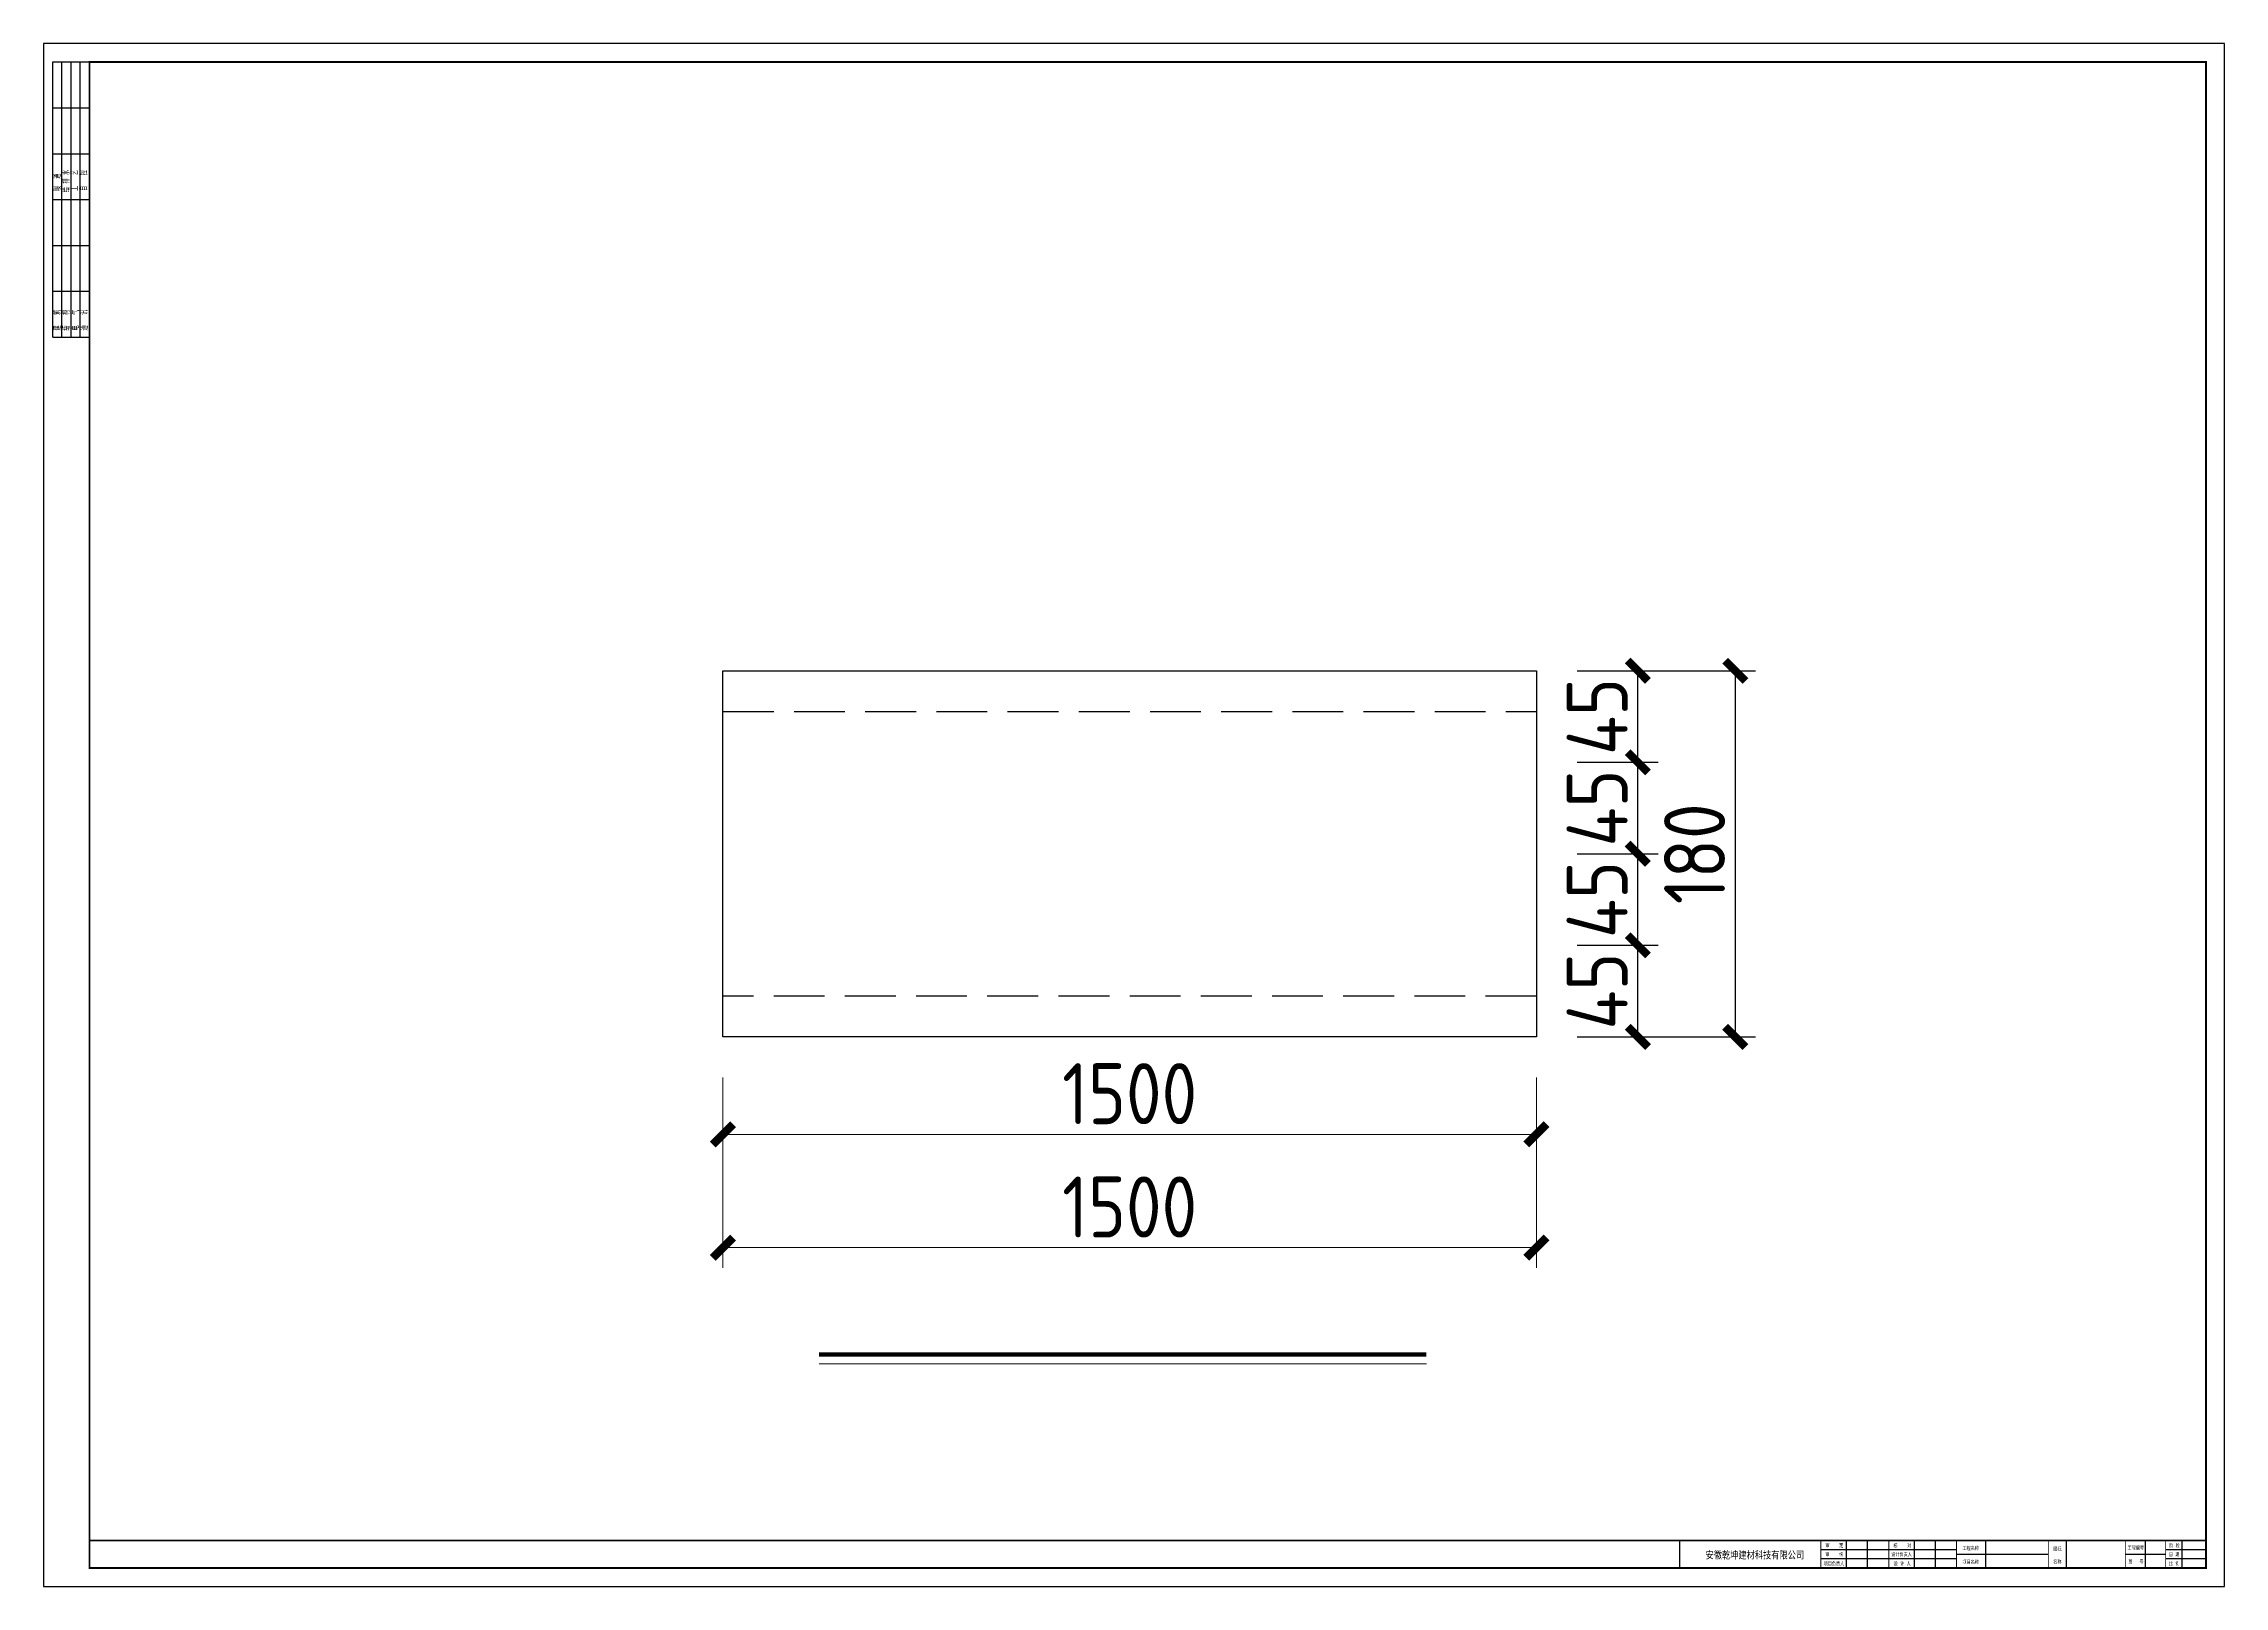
# Model space of a CAD drawing. Extents: x -196983 to 471790, y -783661 to 190401.
# Drawn here: x 356977 to 367701, y -156154 to -148569 of the extents above; entities that cross this region are included whole.
import ezdxf

# ---------------------------------------------------------------- set-up
doc = ezdxf.new("R2010")
doc.units = 0
doc.header["$LTSCALE"] = 1000
doc.header["$MEASUREMENT"] = 0
doc.linetypes.add('DASH', pattern=[0.35, 0.25, -0.1])
doc.layers.add('_TCH_MASK', color=7, linetype='Continuous')
doc.layers.add('PUB_TITLE', color=4, linetype='Continuous')
doc.styles.get("Standard").update_dxf_attribs({"font": 'gbenor.shx', "bigfont": 'gbcbig.shx'})
doc.styles.add('图框', font='')
doc.styles.get('图框').set_extended_font_data('SimSun')
doc.dimstyles.get("Standard").update_dxf_attribs({"dimscale": 100, "dimtxt": 3.5, "dimasz": 1, "dimexe": 2.5, "dimexo": 3, "dimgap": 1.5, "dimtad": 1, "dimdec": 0, "dimzin": 0, "dimdsep": 46, "dimtxsty": 'Standard', "dimblk": 'ARCHTICK', "dimcen": 0.09, "dimadec": 0, "dimazin": 0, "dimtfac": 1, "dimtdec": 0, "dimtix": 1, "dimtmove": 2, "dimatfit": 3, "dimfxl": 1, "dimtolj": 1, "dimtzin": 0, "dimarcsym": 0})

# ---------------------------------------------------------------- blocks, each defined once
blk = doc.blocks.new('_ArchTick')
at = {"color": 0, "linetype": 'ByBlock', "const_width": 0.4}
blk.add_lwpolyline([(-0.5, -0.5), (0.5, 0.5)], dxfattribs=at)
blk = doc.blocks.new('*D1701')
at = {"layer": '_TCH_MASK', "color": 0, "lineweight": -2}
for p, q in [((364518, -153002), (364917, -153002)), ((364817, -153452), (364817, -153002)), ((364518, -153452), (364917, -153452))]:
    blk.add_line(p, q, dxfattribs=at)
at = {"layer": 'Defpoints', "color": 0}
for p in [(364318, -153002), (364817, -153002), (364318, -153452)]:
    blk.add_point(p, dxfattribs=at)
at = {"layer": '_TCH_MASK', "color": 0, "lineweight": -2, "xscale": 100, "yscale": 100, "zscale": 100}
for p, rotation in [((364817, -153002), 90), ((364817, -153452), 270)]:
    blk.add_blockref('_ArchTick', p, dxfattribs=dict(at, rotation=rotation))
at = {"layer": '_TCH_MASK', "color": 0, "lineweight": 15, "insert": (364617, -153227), "char_height": 300, "attachment_point": 5, "rotation": 90}
blk.add_mtext('\\A1;45', dxfattribs=at)
blk = doc.blocks.new('*D1702')
at = {"layer": '_TCH_MASK', "color": 0, "lineweight": -2}
for p, q in [((364518, -152552), (364917, -152552)), ((364817, -153002), (364817, -152552)), ((364518, -153002), (364917, -153002))]:
    blk.add_line(p, q, dxfattribs=at)
at = {"layer": 'Defpoints', "color": 0}
for p in [(364318, -152552), (364817, -152552), (364318, -153002)]:
    blk.add_point(p, dxfattribs=at)
at = {"layer": '_TCH_MASK', "color": 0, "lineweight": -2, "xscale": 100, "yscale": 100, "zscale": 100}
for p, rotation in [((364817, -152552), 90), ((364817, -153002), 270)]:
    blk.add_blockref('_ArchTick', p, dxfattribs=dict(at, rotation=rotation))
at = {"layer": '_TCH_MASK', "color": 0, "lineweight": 15, "insert": (364617, -152777), "char_height": 300, "attachment_point": 5, "rotation": 90}
blk.add_mtext('\\A1;45', dxfattribs=at)
blk = doc.blocks.new('*D1703')
at = {"layer": '_TCH_MASK', "color": 0, "lineweight": -2}
for p, q in [((364518, -152102), (364917, -152102)), ((364817, -152552), (364817, -152102)), ((364518, -152552), (364917, -152552))]:
    blk.add_line(p, q, dxfattribs=at)
at = {"layer": 'Defpoints', "color": 0}
for p in [(364318, -152102), (364817, -152102), (364318, -152552)]:
    blk.add_point(p, dxfattribs=at)
at = {"layer": '_TCH_MASK', "color": 0, "lineweight": -2, "xscale": 100, "yscale": 100, "zscale": 100}
for p, rotation in [((364817, -152102), 90), ((364817, -152552), 270)]:
    blk.add_blockref('_ArchTick', p, dxfattribs=dict(at, rotation=rotation))
at = {"layer": '_TCH_MASK', "color": 0, "lineweight": 15, "insert": (364617, -152327), "char_height": 300, "attachment_point": 5, "rotation": 90}
blk.add_mtext('\\A1;45', dxfattribs=at)
blk = doc.blocks.new('*D1704')
at = {"layer": '_TCH_MASK', "color": 0, "lineweight": -2}
for p, q in [((364518, -151652), (364917, -151652)), ((364817, -152102), (364817, -151652)), ((364518, -152102), (364917, -152102))]:
    blk.add_line(p, q, dxfattribs=at)
at = {"layer": 'Defpoints', "color": 0}
for p in [(364318, -151652), (364817, -151652), (364318, -152102)]:
    blk.add_point(p, dxfattribs=at)
at = {"layer": '_TCH_MASK', "color": 0, "lineweight": -2, "xscale": 100, "yscale": 100, "zscale": 100}
for p, rotation in [((364817, -151652), 90), ((364817, -152102), 270)]:
    blk.add_blockref('_ArchTick', p, dxfattribs=dict(at, rotation=rotation))
at = {"layer": '_TCH_MASK', "color": 0, "lineweight": 15, "insert": (364617, -151877), "char_height": 300, "attachment_point": 5, "rotation": 90}
blk.add_mtext('\\A1;45', dxfattribs=at)
blk = doc.blocks.new('*D1705')
at = {"layer": '_TCH_MASK', "color": 0, "lineweight": -2}
for p, q in [((364518, -151652), (365396, -151652)), ((365296, -151652), (365296, -153452)), ((364518, -153452), (365396, -153452))]:
    blk.add_line(p, q, dxfattribs=at)
at = {"layer": 'Defpoints', "color": 0}
for p in [(364318, -151652), (364318, -153452), (365296, -153452)]:
    blk.add_point(p, dxfattribs=at)
at = {"layer": '_TCH_MASK', "color": 0, "lineweight": -2, "xscale": 100, "yscale": 100, "zscale": 100}
for p, rotation in [((365296, -151652), 90), ((365296, -153452), 270)]:
    blk.add_blockref('_ArchTick', p, dxfattribs=dict(at, rotation=rotation))
at = {"layer": '_TCH_MASK', "color": 0, "lineweight": 15, "insert": (365096, -152552), "char_height": 300, "attachment_point": 5, "rotation": 90}
blk.add_mtext('\\A1;180', dxfattribs=at)
blk = doc.blocks.new('$titleblk$00000095')
for p, q in [((-150, 20), (-150, 0)), ((-150, 20), (0, 20)), ((-150, 15), (-75, 15)), ((-125, 20), (-125, 0)), ((-100, 20), (-100, 0)), ((-75, 20), (-75, 0)), ((-75, 20), (-75, 0)), ((-75, 15), (0, 15)), ((-50, 20), (-50, 0)), ((-25, 20), (-25, 0)), ((0, 20), (0, 0)), ((-150, 10), (-75, 10)), ((-150, 5), (-75, 5)), ((-75, 10), (0, 10)), ((-75, 5), (0, 5))]:
    blk.add_line(p, q)
at = {"width": 0.8}
for s, p in [('建   筑', (-146.4, 15.6)), ('结   构', (-146.4, 10.9)), ('给 排 水', (-71, 10.9)), ('暖  通', (-70.3, 15.7)), ('通   讯', (-146.4, 0.9)), ('电   气', (-146.4, 5.6)), ('工   艺', (-70.3, 6.1)), ('自   控', (-70.3, 1.2))]:
    blk.add_text(s, height=3.51, dxfattribs=at).set_placement(p)
blk = doc.blocks.new('新块')
for p, q in [((-8240, 400), (-8240, 1000)), ((-7780, 400), (-7780, 1000)), ((-6760, 400), (-6760, 1000)), ((-6300, 400), (-6300, 1000)), ((-5200, 400), (-5200, 1000)), ((-3440, 400), (-3440, 1000)), ((-1720, 400), (-1720, 1000)), ((-920, 400), (-920, 1000)), ((-400, 400), (-400, 1000)), ((-5840, 800), (-8800, 800)), ((-5840, 600), (-8800, 600)), ((-5840, 700), (-3840, 700)), ((-2160, 700), (-1280, 700)), ((-400, 800), (-1280, 800)), ((-400, 600), (-1280, 600))]:
    blk.add_line(p, q)
for points, const_width in [([(-11880, 400), (-11880, 1000), (-400, 1000)], 32), ([(-8800, 400), (-8800, 1000)], 20), ([(-7320, 400), (-7320, 1000)], 20), ([(-5840, 400), (-5840, 1000)], 20), ([(-3840, 400), (-3840, 1000)], 20), ([(-2160, 400), (-2160, 1000)], 20), ([(-1280, 400), (-1280, 1000)], 20)]:
    blk.add_lwpolyline(points, dxfattribs=dict(const_width=const_width))
at = {"layer": 'PUB_TITLE'}
blk.add_lwpolyline([(-47560, 0), (0, 0), (0, 33640), (-47560, 33640)], close=True, dxfattribs=at)
at = {"layer": 'PUB_TITLE', "const_width": 40}
blk.add_lwpolyline([(-46560, 400), (-400, 400), (-400, 33240), (-46560, 33240)], close=True, dxfattribs=at)
at = {"layer": 'PUB_TITLE', "const_width": 32}
blk.add_lwpolyline([(-400, 1000), (-46560, 1000)], dxfattribs=at)
at = {"layer": 'PUB_TITLE', "xscale": 40, "yscale": 40, "zscale": 40, "rotation": 90}
blk.add_blockref('$titleblk$00000095', (-46560, 33240), dxfattribs=at)
at = {"style": '图框', "width": 0.8}
for s, height, p in [('安徽乾坤建材科技有限公司', 160, (-11315, 604)), ('项目负责人', 80, (-8739, 457)), ('审    核', 80, (-8702, 659)), ('审    定', 80, (-8701, 854)), ('设计负责人', 80, (-7265, 659)), ('校    对', 80, (-7217, 851)), ('设 计 人', 80, (-7213, 457)), ('项目名称', 80, (-5712, 494)), ('工程名称', 80, (-5712, 794)), ('名称', 80, (-3732, 498)), ('图纸', 80, (-3732, 778)), ('工程编号', 80, (-2112, 803)), ('图   号', 80, (-2098, 504)), ('比 例', 80, (-1211, 457)), ('阶 段', 80, (-1205, 851)), ('日 期', 80, (-1212, 659))]:
    blk.add_text(s, height=height, dxfattribs=at).set_placement(p)
for tag, p in [('审定人', (-8147, 838)), ('校对', (-6621, 837)), ('阶段', (-810, 832)), ('项目负责人', (-8228, 444)), ('审核人', (-8147, 641)), ('设计负责人', (-6745, 649)), ('设计人', (-6659, 447)), ('项目名称', (-5026, 479)), ('工程名称', (-5026, 781)), ('图名', (-3347, 649)), ('图号', (-1657, 502)), ('日期', (-905, 632)), ('比例', (-810, 446))]:
    blk.add_attdef(tag, p, '', height=120)

msp = doc.modelspace()

# ---------------------------------------------------------------- linework, layer by layer
at = {"color": 3}
for p, q in [((360318, -151652.4), (364318, -151652.4)), ((360318, -153452.4), (360318, -151652.4)), ((364318, -151652.4), (364318, -153452.4)), ((364318, -153452.4), (360318, -153452.4))]:
    msp.add_line(p, q, dxfattribs=at)
at = {"color": 3, "linetype": 'DASH'}
for p, q in [((360318, -151852.4), (364318, -151852.4)), ((364318, -153252.4), (360318, -153252.4))]:
    msp.add_line(p, q, dxfattribs=at)
at = {"layer": '_TCH_MASK', "lineweight": 15}
for p, q in [((360318, -153652.4), (360318, -154588.4)), ((360318, -153652.4), (360318, -154031.3)), ((364318, -153652.4), (364318, -154588.4)), ((364318, -153652.4), (364318, -154031.3)), ((360318, -153931.3), (364318, -153931.3)), ((364318, -154488.4), (360318, -154488.4)), ((363777.5, -155059.2), (360790.3, -155059.2))]:
    msp.add_line(p, q, dxfattribs=at)
at = {"layer": '_TCH_MASK', "lineweight": 15, "const_width": 20}
msp.add_lwpolyline([(360790.3, -155013.9), (363777.5, -155013.9)], dxfattribs=at)

# ---------------------------------------------------------------- block references
at = {"layer": '_TCH_MASK', "color": 0, "lineweight": 15, "xscale": 0.2254864705610089, "yscale": 0.225486470546457, "zscale": 0.225486470547379}
msp.add_blockref('新块', (367701.3, -156153.9), dxfattribs=at)
at = {"layer": '_TCH_MASK', "lineweight": 15, "xscale": 100, "yscale": 100, "zscale": 100, "rotation": 180}
for p in [(360318, -153931.3), (360318, -154488.4)]:
    msp.add_blockref('_ArchTick', p, dxfattribs=at)
at = {"layer": '_TCH_MASK', "lineweight": 15, "xscale": 100, "yscale": 100, "zscale": 100}
for p in [(364318, -153931.3), (364318, -154488.4)]:
    msp.add_blockref('_ArchTick', p, dxfattribs=at)

# ---------------------------------------------------------------- texts
at = {"layer": '_TCH_MASK', "lineweight": 15, "char_height": 300, "attachment_point": 5}
for insert in [(362318, -153731.3), (362318, -154288.4)]:
    msp.add_mtext('\\A1;1500', dxfattribs=dict(at, insert=insert))

# ---------------------------------------------------------------- dimensions: what is measured, and where the dimension line sits
at = {"layer": '_TCH_MASK', "lineweight": 15}
for base, p1, p2, picture, middle in [((364816.5, -151652.4), (364318, -152102.4), (364318, -151652.4), '*D1704', (364616.5, -151877.4)), ((365295.6, -153452.4), (364318, -151652.4), (364318, -153452.4), '*D1705', (365095.6, -152552.4)), ((364816.5, -152102.4), (364318, -152552.4), (364318, -152102.4), '*D1703', (364616.5, -152327.4)), ((364816.5, -152552.4), (364318, -153002.4), (364318, -152552.4), '*D1702', (364616.5, -152777.4)), ((364816.5, -153002.4), (364318, -153452.4), (364318, -153002.4), '*D1701', (364616.5, -153227.4))]:
    dim = msp.add_linear_dim(base=base, p1=p1, p2=p2, angle=90, dimstyle='Standard', override={"dimtxt": 3, "dimexe": 1, "dimexo": 2, "dimgap": 0.5, "dimlfac": 0.1}, dxfattribs=at)
    dim.commit()
    dim.dimension.update_dxf_attribs({"geometry": picture, "text_midpoint": middle})

doc.saveas('drawing.dxf')
